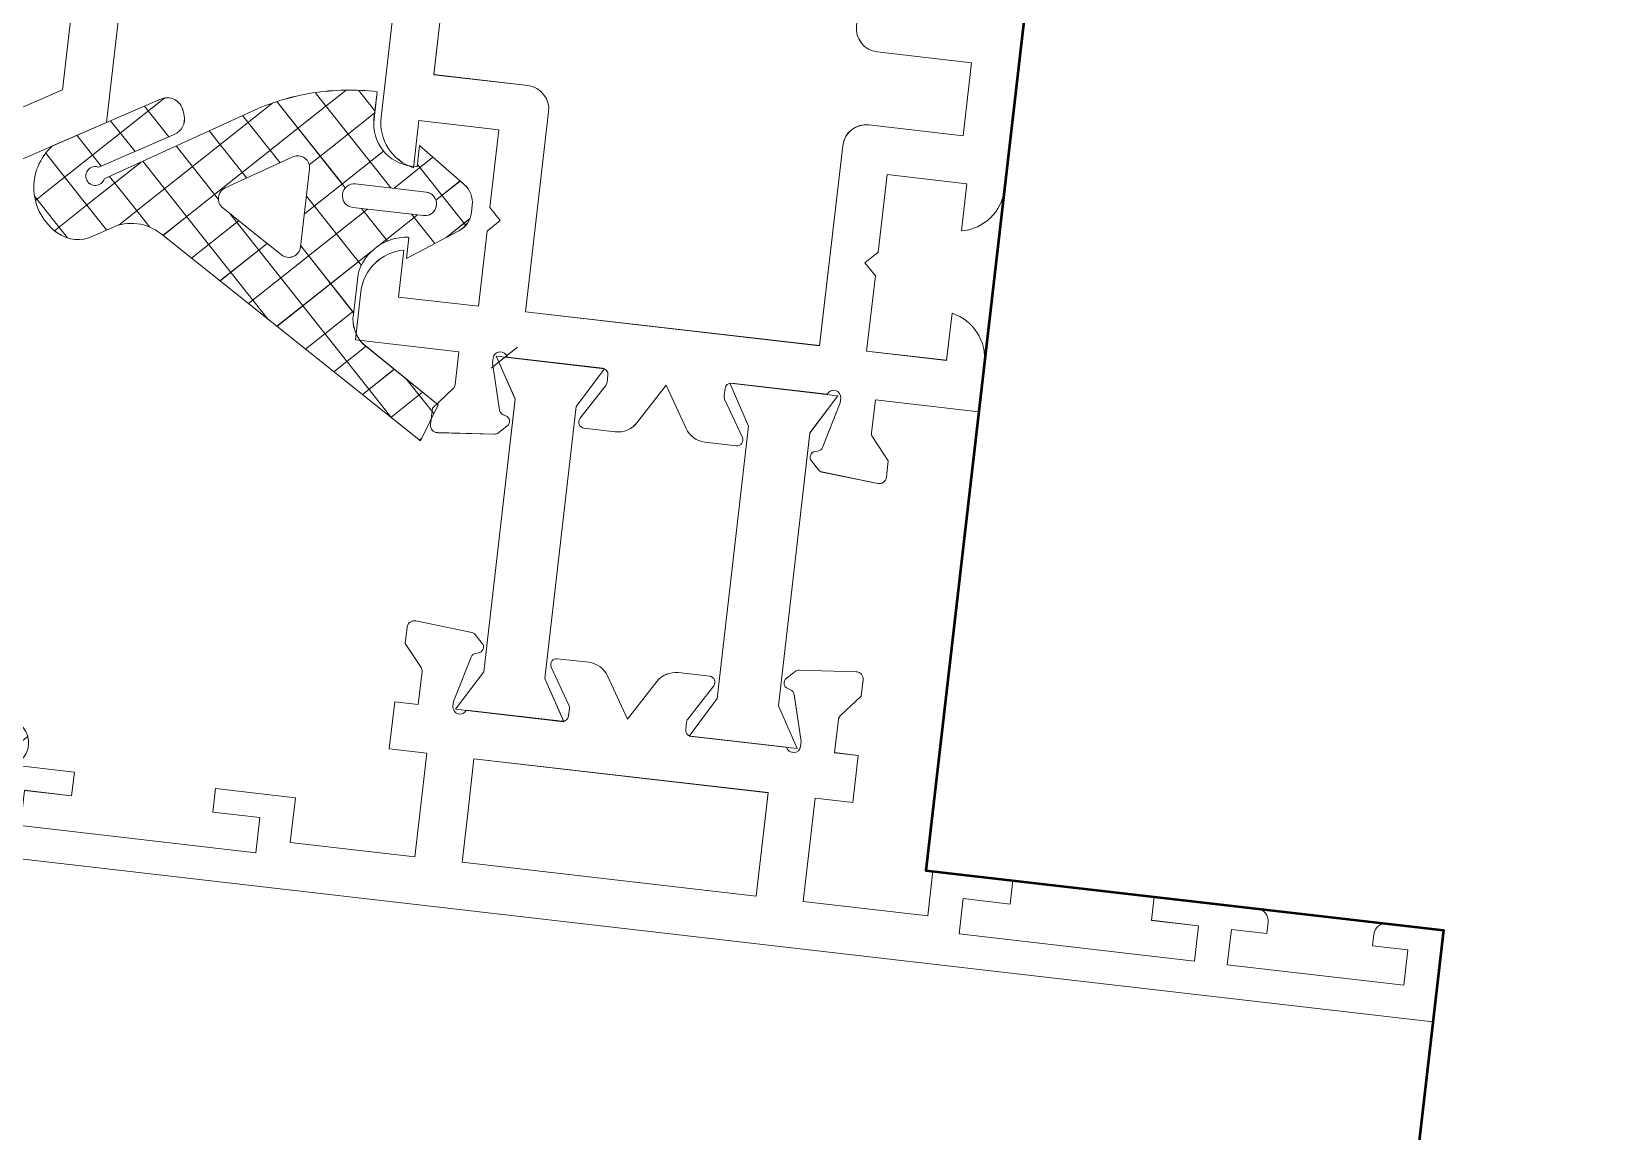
# Model space of a CAD drawing. Header units: millimetres. Extents: x 26282 to 30760, y 1404 to 4574.
# Drawn here: x 29541.65 to 29548.26, y 3466.61 to 3471.26 of the extents above; entities that cross this region are included whole.
import ezdxf

# ---------------------------------------------------------------- set-up
doc = ezdxf.new("R2010")
doc.units = ezdxf.units.MM
doc.header["$LTSCALE"] = 0.25
doc.layers.add('AB-DUV', color=4, linetype='Continuous', lineweight=50)
doc.layers.add('DOĞRAMA', color=30, linetype='Continuous', lineweight=20)

# ---------------------------------------------------------------- blocks, each defined once
blk = doc.blocks.new('CHD60E27', base_point=(-138.6, 7.85))
at = {"color": 1, "linetype": 'Continuous'}
for p, q in [((-80.6, 56.35), (-78.6, 56.35)), ((-115.729976, 50.516652), (-114.729976, 49.516652)), ((-115.729976, 50.516652), (-114.729976, 49.516652)), ((-78.6, 29.85), (-80.6, 29.85)), ((-137.2, 16.75), (-135.7, 16.75)), ((-135.7, 16.75), (-135.7, 15.25))]:
    blk.add_line(p, q, dxfattribs=at)
at = {"color": 40, "linetype": 'Continuous'}
for points in [[(-138.6, 7.85), (-138.6, 78.35), (-134.7, 78.35), (-134.7, 75.95, -0.414213), (-135.199999, 75.45), (-135.7, 75.45), (-135.7, 76.95), (-137.2, 76.95), (-137.2, 69.45), (-135.7, 69.45), (-135.7, 70.95), (-135.2, 70.95, -0.414213), (-134.699999, 70.45), (-134.7, 66.05), (-135.7, 66.05), (-135.7, 68.05), (-137.2, 68.05), (-137.2, 58.05), (-135.7, 58.05), (-135.7, 60.05), (-134.7, 60.05), (-134.7, 56.65), (-136.6, 56.65), (-136.6, 51.35), (-134.4, 51.35), (-132.2, 51.35), (-132.2, 52.95), (-130.2, 52.95), (-130.2, 51.95), (-128.790992, 51.95, 0.176327), (-128.630295, 52.008489), (-127.7, 52.789099), (-127, 52.789099, -0.43976), (-126.701142, 52.462953), (-126.911671, 50.056591, -0.176327), (-126.983943, 49.901604), (-127.323223, 49.562323, -0.577351), (-127.741481, 49.674394), (-127.772347, 49.789587, 0.267949), (-127.949124, 49.966363), (-129.9, 50.489099), (-130.1, 50.489099, 0.842899), (-130.2, 49.906257), (-130.2, 45.839099, 0.414213), (-129.949998, 45.589099), (-129.628806, 45.589099, 0.137838), (-129.498553, 45.625711), (-127.980252, 46.552487, -0.585341), (-127.6, 46.339099), (-127.6, 45.002615, -0.261351), (-128.07899, 44.149065), (-129.797634, 43.1), (-128.07899, 42.050935, -0.261351), (-127.6, 41.197385), (-127.6, 39.8609, -0.585341), (-127.980252, 39.647512), (-129.498554, 40.574288, 0.137838), (-129.628807, 40.6109), (-129.95, 40.6109, 0.414213), (-130.199999, 40.360899), (-130.2, 36.293743, 0.842899), (-130.1, 35.710901), (-129.9, 35.7109), (-127.949123, 36.233636, 0.267949), (-127.772347, 36.410413), (-127.741481, 36.525605, -0.577351), (-127.323223, 36.637676), (-126.983943, 36.298396, -0.176327), (-126.911671, 36.143409), (-126.701141, 33.737047, -0.43976), (-127, 33.4109), (-127.7, 33.4109), (-128.630295, 34.191511, 0.176327), (-128.790992, 34.25), (-130.2, 34.25), (-130.2, 33.25), (-132.2, 33.25), (-132.2, 34.85), (-136.6, 34.85), (-136.6, 29.55), (-134.7, 29.55), (-134.7, 26.15), (-135.7, 26.15), (-135.7, 28.15), (-137.2, 28.15), (-137.2, 18.15), (-135.7, 18.15), (-135.7, 20.15), (-134.7, 20.15), (-134.7, 15.75, -0.414213), (-135.199999, 15.25), (-135.7, 15.25), (-135.7, 16.75), (-137.2, 16.75), (-137.2, 9.25), (-135.7, 9.25), (-135.7, 10.75), (-135.2, 10.75, -0.414213), (-134.699999, 10.25), (-134.7, 7.85), (-138.6, 7.85)], [(-78.6, 56.35), (-78.6, 29.85), (-79.6, 29.85), (-80.6, 29.85, -0.414213), (-82.599999, 31.85), (-80.6, 31.85), (-80.6, 34.85), (-89.1, 34.85), (-89.6, 35.35), (-90.1, 34.85), (-98.6, 34.85), (-98.6, 31.85), (-96.6, 31.85, -0.414213), (-98.599999, 29.85), (-105.740408, 29.85, -0.356298), (-107.699999, 31.450001), (-105.7, 31.45), (-105.7, 34.85), (-109, 34.85), (-109.5, 35.35), (-110, 34.85), (-113.2, 34.85), (-113.2, 31.45), (-111.2, 31.45, -0.356298), (-113.159592, 29.85), (-115.2, 29.85), (-115.2, 34.25), (-116.609007, 34.25, 0.176327), (-116.769704, 34.191511), (-117.7, 33.4109), (-118.4, 33.4109, -0.43976), (-118.698859, 33.737047), (-118.488329, 36.143409, -0.176327), (-118.416057, 36.298397), (-118.076776, 36.637677, -0.577351), (-117.658519, 36.525604), (-117.627652, 36.410413, 0.267949), (-117.450876, 36.233636), (-115.5, 35.7109), (-115.3, 35.7109, 0.842899), (-115.2, 36.293744), (-115.2, 40.3609, 0.414213), (-115.45, 40.6109), (-115.771193, 40.6109, 0.137838), (-115.901446, 40.574288), (-117.419747, 39.647512, -0.585341), (-117.799999, 39.8609), (-117.8, 41.197384, -0.261351), (-117.32101, 42.050935), (-115.602366, 43.1), (-117.321009, 44.149064, -0.261351), (-117.8, 45.002615), (-117.8, 46.339099, -0.585341), (-117.419747, 46.552488), (-115.901445, 45.625712, 0.137838), (-115.771193, 45.5891), (-115.45, 45.589099, 0.414213), (-115.199999, 45.8391), (-115.2, 49.906257, 0.842899), (-115.3, 50.489099), (-115.5, 50.489099), (-117.450876, 49.966364, 0.267949), (-117.627653, 49.789587), (-117.658518, 49.674395, -0.577351), (-118.076776, 49.562322), (-118.416057, 49.901603, -0.176327), (-118.488329, 50.056591), (-118.698858, 52.462953, -0.43976), (-118.4, 52.789099), (-117.7, 52.789099), (-116.769704, 52.008489, 0.176327), (-116.609007, 51.95), (-115.2, 51.95), (-115.2, 56.35), (-113.159591, 56.35, -0.356297), (-111.199999, 54.75), (-113.2, 54.75), (-113.2, 51.35), (-110, 51.35), (-109.5, 50.85), (-109, 51.35), (-105.7, 51.35), (-105.7, 54.75), (-107.7, 54.75, -0.356297), (-105.740408, 56.35), (-98.6, 56.35, -0.414213), (-96.599999, 54.350001), (-98.6, 54.35), (-98.6, 51.35), (-90.1, 51.35), (-89.6, 50.85), (-89.1, 51.35), (-80.6, 51.35), (-80.6, 54.35), (-82.6, 54.35, -0.414213), (-80.6, 56.35), (-78.6, 56.35)], [(-80.6, 43.1), (-80.6, 49.35), (-99.6, 49.35, -0.414213), (-100.6, 50.35), (-100.6, 54.35), (-103.7, 54.35), (-103.7, 50.35, -0.414213), (-104.699999, 49.350001), (-113.2, 49.35), (-113.2, 36.85), (-104.7, 36.85, -0.414213), (-103.699999, 35.850001), (-103.7, 31.85), (-100.6, 31.85), (-100.6, 35.85, -0.414213), (-99.6, 36.85), (-80.6, 36.85), (-80.6, 43.1)]]:
    blk.add_lwpolyline(points, format="xyb", close=True, dxfattribs=at)
at = {"color": 4, "linetype": 'Continuous'}
for points in [[(-130.210348, 45.762166), (-128.497348, 46.762166), (-122.710348, 46.762166), (-116.923348, 46.762166), (-115.210348, 45.762166), (-115.210348, 50.362166), (-116.910348, 49.362166), (-122.710348, 49.362166), (-128.510348, 49.362166), (-130.210348, 50.362166), (-130.210348, 45.762166)], [(-128.497348, 39.437833), (-130.210348, 40.437833), (-130.210348, 35.837833), (-128.510348, 36.837833), (-122.710348, 36.837833), (-116.910348, 36.837833), (-115.210348, 35.837833), (-115.210348, 40.437833), (-116.923348, 39.437833), (-122.710348, 39.437833), (-128.497348, 39.437833)]]:
    blk.add_lwpolyline(points, close=True, dxfattribs=at)
at = {"color": 40, "linetype": 'Continuous'}
blk.add_lwpolyline([(-134.4, 49.35), (-136.6, 49.35), (-136.6, 36.85), (-132.2, 36.85), (-132.2, 49.35), (-134.4, 49.35)], close=True, dxfattribs=at)
blk = doc.blocks.new('CHD60E28', base_point=(0, -82.8))
at = {"color": 40, "linetype": 'Continuous'}
blk.add_lwpolyline([(42.5, -65.3), (31.308076, -65.3), (28.71, -60.8)], dxfattribs=at)
blk.add_lwpolyline([(65, -43.55084), (65, -28.301681, 0.414213), (62, -25.301681), (60, -25.30168), (60, -29), (25.4, -29), (25.4, -58.8), (29.864701, -58.8), (32.462777, -63.3), (38, -63.3), (38, -58.8), (65, -58.8), (65, -43.55084)], format="xyb", close=True, dxfattribs=at)
blk = doc.blocks.new('CHD50D23', base_point=(110.983776, 153.85743))
at = {"color": 1, "linetype": 'Continuous'}
for p, q in [((117.791548, 170.671326), (119.381447, 172.261226)), ((119.568875, 171.841832), (119.206204, 172.204502)), ((119.457419, 170.215877), (121.244586, 172.003044)), ((124.138771, 167.271936), (119.568875, 171.841832)), ((119.432791, 169.856596), (118.032092, 171.257294)), ((120.970782, 169.60792), (122.142332, 170.77947)), ((118.315634, 169.074092), (119.457419, 170.215877)), ((121.333881, 167.955505), (119.432791, 169.856596)), ((119.301305, 167.938443), (120.572703, 169.209841)), ((121.747604, 168.263422), (122.91966, 169.435477)), ((119.296707, 167.87136), (118.580823, 168.587243)), ((118.649877, 167.287015), (119.301305, 167.938443)), ((119.145191, 165.661009), (121.37384, 167.889658)), ((124.455498, 162.712568), (119.296707, 167.87136)), ((122.524426, 166.918923), (123.696988, 168.091485)), ((119.160623, 165.886123), (118.364104, 166.682642)), ((120.14134, 164.535837), (122.174977, 166.569474)), ((124.278265, 160.768481), (119.160623, 165.886123)), ((115.348278, 161.864095), (119.145191, 165.661009)), ((119.024539, 163.900887), (117.547506, 165.37792)), ((121.172168, 163.445345), (122.976114, 165.249291)), ((118.528593, 162.275512), (116.730908, 164.073197)), ((118.989078, 163.383575), (119.611946, 164.006444)), ((119.345191, 163.580234), (119.024539, 163.900887)), ((121.973305, 162.125161), (123.777251, 163.929107)), ((111.799457, 156.193954), (118.989078, 163.383575)), ((120.452072, 158.230713), (115.91431, 162.768475)), ((121.603057, 159.633594), (124.527445, 162.557981)), ((118.720503, 157.840961), (115.097712, 161.463753)), ((116.041968, 158.315145), (118.584254, 160.857431)), ((118.064864, 158.216721), (120.705574, 160.857431)), ((121.299351, 159.504754), (119.946674, 160.857431)), ((121.452072, 157.361288), (125.087016, 160.996232)), ((122.788808, 160.136617), (122.034401, 160.891024)), ((125.34237, 159.704376), (124.278265, 160.768481)), ((116.124999, 158.315145), (114.281114, 160.15903)), ((124.529431, 158.395995), (122.788808, 160.136617)), ((121.237452, 159.267988), (121.603057, 159.633594)), ((122.965684, 157.838422), (121.299351, 159.504754)), ((114.691525, 157.627299), (113.464516, 158.854308)), ((124.608099, 158.395995), (125.396213, 159.184109)), ((119.211984, 157.24252), (120.452072, 158.482608)), ((113.865869, 156.331635), (112.647918, 157.549586)), ((120.452072, 156.109392), (118.977527, 157.583937)), ((122.94395, 155.738834), (121.452072, 157.230713)), ((113.040212, 155.035971), (111.83132, 156.244863)), ((119.332913, 155.242129), (120.452072, 156.361288)), ((120.244395, 154.032291), (122.569534, 156.35743)), ((112.193401, 154.466577), (113.52755, 155.800727)), ((122.081038, 154.480426), (121.159141, 155.402323)), ((111.107571, 154.847292), (111.014722, 154.940141)), ((120.547923, 153.892221), (119.627241, 154.812903))]:
    blk.add_line(p, q, dxfattribs=at)
for points in [[(117.942326, 171.103172, -0.229763), (119.601084, 172.311706, -0.229763), (121.577, 171.756923), (124.065182, 167.454881, -0.472021), (123.686104, 166.442525), (123.493312, 166.376425, -0.353954), (122.651853, 166.698377), (120.910699, 169.711911, 2.506605), (120.443837, 169.422198), (123.974866, 163.603459, -0.068514), (125.058809, 161.099606, -0.068514), (125.425814, 158.395994), (124.268132, 158.395995, 0.414213), (122.468133, 156.595995), (122.468132, 156.35743), (123.368132, 156.35743), (121.951762, 154.2919, -0.247171), (121.127035, 153.857431), (120.80923, 153.85743, -0.247171), (119.984502, 154.2919), (118.568132, 156.35743), (119.468132, 156.35743), (119.468132, 156.395995, 0.347266), (117.672353, 158.315146), (115.962865, 158.315145, 0.239382), (114.781982, 157.769249), (112.588983, 154.327878), (110.983776, 154.890697), (118.422358, 166.775718, 0.283277), (118.436838, 168.874362), (117.984154, 169.620334, -0.264505), (117.942326, 171.103172)], [(118.960417, 162.96546), (118.120011, 161.622698, 0.58904), (118.543842, 160.857431), (121.854332, 160.857431, 0.584485), (122.281783, 161.616824), (120.652103, 164.302354, 0.558043), (119.800823, 164.308222), (118.960417, 162.96546)], [(120.952072, 159.35743, 0.414214), (120.452072, 158.85743), (120.452072, 155.85743, 1), (121.452072, 155.85743), (121.452072, 158.85743, 0.414214), (120.952072, 159.35743)]]:
    blk.add_lwpolyline(points, format="xyb", close=True, dxfattribs=at)
blk = doc.blocks.new('CHD40D08', base_point=(-2.21267, -2.905012))
at = {"color": 1, "linetype": 'Continuous'}
for p, q in [((0, 5.969856), (1.319355, 7.289211)), ((0.12533, 6.85077), (0.904473, 6.071627)), ((1.017205, 5.958895), (1.924654, 5.051445)), ((1.069674, 4.91821), (1.934707, 5.783243)), ((-2.21267, 4.946129), (-0.482761, 3.21622)), ((-2.21267, 3.757186), (-1.21267, 4.757186)), ((-0.632316, 3.21622), (0.904473, 4.753009)), ((0, 4.854779), (0.904473, 3.950306)), ((1.129836, 3.724943), (1.8882, 2.96658)), ((1.171493, 2.898708), (1.899747, 3.626962)), ((-2.21267, 2.824809), (-1.333018, 1.945157)), ((-2.21267, 1.635866), (-1.333018, 2.515518)), ((0.166981, 2.566478), (0.904473, 1.828986)), ((0.166982, 1.894197), (0.904473, 2.631688)), ((-2.21267, -0.485455), (-0.510996, 1.216219)), ((-2.21267, 0.703488), (-1.21267, -0.296512)), ((-0.604081, 1.21622), (0.039793, 0.572346)), ((2.045652, -0.469774), (3.706779, 1.191354)), ((3.601991, 1.252788), (3.846916, 1.007863)), ((0.039793, 0.572346), (0.904473, -0.292334)), ((0.061836, -0.332269), (0.904473, 0.510368)), ((2.524604, 0.208855), (3.086884, -0.353425)), ((0, -0.394105), (0.061836, -0.332269)), ((1.646901, -1.034763), (2.284292, -1.672154)), ((-0.000001, -1.509181), (0.092774, -1.601955)), ((0.092774, -1.601955), (1.325459, -2.834641)), ((0.115405, -2.400021), (0.904473, -1.610952))]:
    blk.add_line(p, q, dxfattribs=at)
for points in [[(3.56458, 1.274721), (3.853054, 1.105598), (3.839039, 0.882431), (2.197611, -1.814579), (1.801975, -2.439764, -0.413949), (0.422965, -2.750501, -0.119976), (0.112064, -2.393627, -0.119976), (-0.000001, -1.93378), (0, 0), (-1.21267, 0), (-1.21267, -1), (-2.21267, -0.565218), (-2.21267, 5.005452), (-1.21267, 5.396757), (-1.21267, 4.396757), (0, 4.396757), (0, 6.36622, -0.404548), (0.967353, 7.365686, -0.404548), (1.934706, 6.366219), (1.934707, 5.626366), (1.87951, 2.469611), (1.772015, 2.273538), (1.437813, 2.284888), (1.245523, 2.492312), (1.171532, 2.897929), (0.995458, 6.390233, 2.044702), (0.823804, 6.2417), (0.904473, 6.143585), (0.904473, -1.711145), (0.823804, -1.809259, 2.04471), (0.995459, -1.957792), (3.011747, 0.899087), (3.291174, 1.202272), (3.56458, 1.274721)], [(0.020535, 1.362666, 0.198912), (0.166982, 1.71622), (0.166981, 2.71622, 0.414213), (-0.333018, 3.21622), (-0.833018, 3.21622, 0.414213), (-1.333018, 2.71622), (-1.333018, 1.716219, 0.414213), (-0.833018, 1.21622), (-0.333018, 1.216219, 0.198912), (0.020535, 1.362666)]]:
    blk.add_lwpolyline(points, format="xyb", close=True, dxfattribs=at)
blk = doc.blocks.new('A$C3DEF5641')
at = {"layer": 'DOĞRAMA', "color": 163, "xscale": -1, "rotation": 270}
for name, p in [('CHD60E28', (55.833, 51.924)), ('CHD60E27', (13.333, 51.924)), ('CHD50D23', (57.585, 71.395)), ('CHD40D08', (73.585, 53.562))]:
    blk.add_blockref(name, p, dxfattribs=at)
blk = doc.blocks.new('A$C187D15ED')
at = {"layer": 'AB-DUV', "elevation": -134.2241}
blk.add_lwpolyline([(9976.4849, 3275.536), (9975.003, 3262.6902), (9977.1885, 3262.4381), (9976.3782, 3255.4137)], dxfattribs=at)
at = {"layer": 'DOĞRAMA', "color": 163, "xscale": -0.1, "yscale": 0.1, "zscale": 0.1, "rotation": 353.4193271623163}
blk.add_blockref('A$C3DEF5641', (9977.8733, 3256.7396, -134.2241), dxfattribs=at)
blk.add_blockref('A$C3DEF5641', (9977.8733, 3256.7396, -134.2241), dxfattribs=at)

msp = doc.modelspace()

# ---------------------------------------------------------------- block references
at = {"layer": 'AB-DUV', "ltscale": 100}
msp.add_blockref('A$C187D15ED', (19570.4239, 205.0275, 5.1264), dxfattribs=at)

# ---------------------------------------------------------------- next in the draw order: linework, layer by layer
at = {"layer": 'DOĞRAMA', "color": 1, "linetype": 'Continuous'}
for p, q in [((29543.1668, 3470.5996, -129.0977), (29542.8473, 3471.0024, -129.0977)), ((29543.1668, 3470.5996, -129.0977), (29542.8473, 3471.0024, -129.0977)), ((29542.9786, 3471.013, -129.0977), (29542.8607, 3470.9194, -129.0977)), ((29542.9786, 3471.013, -129.0977), (29542.8607, 3470.9194, -129.0977)), ((29543.1002, 3470.925, -129.0977), (29543.0309, 3471.0123, -129.0977)), ((29543.1002, 3470.925, -129.0977), (29543.0309, 3471.0123, -129.0977)), ((29542.213, 3470.9801, -129.0977), (29541.7067, 3470.5785, -129.0977)), ((29542.213, 3470.9801, -129.0977), (29541.7067, 3470.5785, -129.0977)), ((29542.6696, 3470.9593, -129.0977), (29542.098, 3470.506, -129.0977)), ((29542.6696, 3470.9593, -129.0977), (29542.098, 3470.506, -129.0977)), ((29542.2296, 3470.8157, -129.0977), (29542.1266, 3470.9456, -129.0977)), ((29542.2296, 3470.8157, -129.0977), (29542.1266, 3470.9456, -129.0977)), ((29542.9428, 3470.6407, -129.0977), (29542.6858, 3470.9647, -129.0977)), ((29542.9428, 3470.6407, -129.0977), (29542.6858, 3470.9647, -129.0977)), ((29542.0871, 3470.7539, -129.0977), (29541.9841, 3470.8838, -129.0977)), ((29542.0871, 3470.7539, -129.0977), (29541.9841, 3470.8838, -129.0977)), ((29542.8607, 3470.9194, -129.0977), (29542.2937, 3470.4697, -129.0977)), ((29542.8607, 3470.9194, -129.0977), (29542.2937, 3470.4697, -129.0977)), ((29542.6995, 3470.706, -129.0977), (29542.541, 3470.9059, -129.0977)), ((29542.6995, 3470.706, -129.0977), (29542.541, 3470.9059, -129.0977)), ((29543.0993, 3470.9172, -129.0977), (29542.9064, 3470.7642, -129.0977)), ((29543.0993, 3470.9172, -129.0977), (29542.9064, 3470.7642, -129.0977)), ((29541.9447, 3470.6922, -129.0977), (29541.8417, 3470.822, -129.0977)), ((29541.9447, 3470.6922, -129.0977), (29541.8417, 3470.822, -129.0977)), ((29542.5592, 3470.6416, -129.0977), (29542.4006, 3470.8414, -129.0977)), ((29542.5592, 3470.6416, -129.0977), (29542.4006, 3470.8414, -129.0977)), ((29541.8669, 3470.5488, -129.0977), (29541.7099, 3470.7468, -129.0977)), ((29541.8669, 3470.5488, -129.0977), (29541.7099, 3470.7468, -129.0977)), ((29542.439, 3470.5516, -129.0977), (29542.2603, 3470.777, -129.0977)), ((29542.439, 3470.5516, -129.0977), (29542.2603, 3470.777, -129.0977)), ((29542.9064, 3470.7642, -129.0977), (29542.8228, 3470.6979, -129.0977)), ((29542.9064, 3470.7642, -129.0977), (29542.8228, 3470.6979, -129.0977)), ((29543.1367, 3470.7555, -129.0977), (29542.9521, 3470.609, -129.0977)), ((29543.1367, 3470.7555, -129.0977), (29542.9521, 3470.609, -129.0977)), ((29543.3451, 3470.7292, -129.0977), (29543.1798, 3470.5981, -129.0977)), ((29543.3451, 3470.7292, -129.0977), (29543.1798, 3470.5981, -129.0977)), ((29542.113, 3470.7093, -129.0977), (29541.9023, 3470.5422, -129.0977)), ((29542.113, 3470.7093, -129.0977), (29541.9023, 3470.5422, -129.0977)), ((29542.3158, 3470.4656, -129.0977), (29542.12, 3470.7125, -129.0977)), ((29542.3158, 3470.4656, -129.0977), (29542.12, 3470.7125, -129.0977)), ((29543.4836, 3470.4415, -129.0977), (29543.2793, 3470.6991, -129.0977)), ((29543.4836, 3470.4415, -129.0977), (29543.2793, 3470.6991, -129.0977)), ((29542.0914, 3470.5072, -129.0977), (29541.9797, 3470.6481, -129.0977)), ((29542.0914, 3470.5072, -129.0977), (29541.9797, 3470.6481, -129.0977)), ((29542.9521, 3470.609, -129.0977), (29542.8022, 3470.4902, -129.0977)), ((29542.9521, 3470.609, -129.0977), (29542.8022, 3470.4902, -129.0977)), ((29542.9749, 3470.6002, -129.0977), (29542.9428, 3470.6407, -129.0977)), ((29542.9749, 3470.6002, -129.0977), (29542.9428, 3470.6407, -129.0977)), ((29543.4602, 3470.6291, -129.0977), (29543.358, 3470.5481, -129.0977)), ((29543.4602, 3470.6291, -129.0977), (29543.358, 3470.5481, -129.0977)), ((29541.8026, 3470.3885, -129.0977), (29541.6629, 3470.5647, -129.0977)), ((29541.8026, 3470.3885, -129.0977), (29541.6629, 3470.5647, -129.0977)), ((29541.7067, 3470.5785, -129.0977), (29541.6665, 3470.5466, -129.0977)), ((29541.7067, 3470.5785, -129.0977), (29541.6665, 3470.5466, -129.0977)), ((29541.9023, 3470.5422, -129.0977), (29541.7471, 3470.4191, -129.0977)), ((29541.9023, 3470.5422, -129.0977), (29541.7471, 3470.4191, -129.0977)), ((29541.9673, 3470.4223, -129.0977), (29541.8669, 3470.5488, -129.0977)), ((29541.9673, 3470.4223, -129.0977), (29541.8669, 3470.5488, -129.0977)), ((29543.043, 3470.2729, -129.0977), (29542.8109, 3470.5655, -129.0977)), ((29543.043, 3470.2729, -129.0977), (29542.8109, 3470.5655, -129.0977)), ((29542.098, 3470.506, -129.0977), (29542.0187, 3470.4431, -129.0977)), ((29542.098, 3470.506, -129.0977), (29542.0187, 3470.4431, -129.0977)), ((29542.1486, 3470.435, -129.0977), (29542.0914, 3470.5072, -129.0977)), ((29542.1486, 3470.435, -129.0977), (29542.0914, 3470.5072, -129.0977)), ((29542.2937, 3470.4697, -129.0977), (29542.2054, 3470.3997, -129.0977)), ((29542.2937, 3470.4697, -129.0977), (29542.2054, 3470.3997, -129.0977)), ((29542.6495, 3470.0449, -129.0977), (29542.3158, 3470.4656, -129.0977)), ((29542.6495, 3470.0449, -129.0977), (29542.3158, 3470.4656, -129.0977)), ((29542.5403, 3470.424, -129.0977), (29542.4856, 3470.493, -129.0977)), ((29542.5403, 3470.424, -129.0977), (29542.4856, 3470.493, -129.0977)), ((29542.5248, 3470.4616, -129.0977), (29542.4893, 3470.4334, -129.0977)), ((29542.5248, 3470.4616, -129.0977), (29542.4893, 3470.4334, -129.0977)), ((29543.069, 3470.5103, -129.0977), (29542.5662, 3470.1115, -129.0977)), ((29543.069, 3470.5103, -129.0977), (29542.5662, 3470.1115, -129.0977)), ((29543.1529, 3470.3757, -129.0977), (29543.0439, 3470.5131, -129.0977)), ((29543.1529, 3470.3757, -129.0977), (29543.0439, 3470.5131, -129.0977)), ((29543.2797, 3470.4859, -129.0977), (29543.1163, 3470.3564, -129.0977)), ((29543.2797, 3470.4859, -129.0977), (29543.1163, 3470.3564, -129.0977)), ((29543.353, 3470.3648, -129.0977), (29543.2547, 3470.4888, -129.0977)), ((29543.353, 3470.3648, -129.0977), (29543.2547, 3470.4888, -129.0977)), ((29543.501, 3470.4701, -129.0977), (29543.399, 3470.3891, -129.0977)), ((29543.501, 3470.4701, -129.0977), (29543.399, 3470.3891, -129.0977)), ((29542.4893, 3470.4334, -129.0977), (29542.3257, 3470.3036, -129.0977)), ((29542.4893, 3470.4334, -129.0977), (29542.3257, 3470.3036, -129.0977)), ((29543.1721, 3469.6274, -129.0977), (29542.5403, 3470.424, -129.0977)), ((29543.1721, 3469.6274, -129.0977), (29542.5403, 3470.424, -129.0977)), ((29542.6451, 3470.3655, -129.0977), (29542.4459, 3470.2075, -129.0977)), ((29542.6451, 3470.3655, -129.0977), (29542.4459, 3470.2075, -129.0977)), ((29543.0878, 3470.3338, -129.0977), (29542.6864, 3470.0154, -129.0977)), ((29543.0878, 3470.3338, -129.0977), (29542.6864, 3470.0154, -129.0977)), ((29543.01, 3470.0731, -129.0977), (29542.7866, 3470.3548, -129.0977)), ((29543.01, 3470.0731, -129.0977), (29542.7866, 3470.3548, -129.0977)), ((29543.011, 3470.0814, -129.0977), (29542.8067, 3469.9193, -129.0977)), ((29543.011, 3470.0814, -129.0977), (29542.8067, 3469.9193, -129.0977)), ((29543.0629, 3469.9311, -129.0977), (29542.9269, 3469.8232, -129.0977)), ((29543.0629, 3469.9311, -129.0977), (29542.9269, 3469.8232, -129.0977)), ((29543.5913, 3469.8391, -129.0977), (29543.7021, 3469.9269, -129.0977)), ((29543.5913, 3469.8391, -129.0977), (29543.7021, 3469.9269, -129.0977)), ((29543.5913, 3469.8391, -129.0977), (29543.7021, 3469.9269, -129.0977)), ((29543.5913, 3469.8391, -129.0977), (29543.7021, 3469.9269, -129.0977)), ((29543.1821, 3469.8342, -129.0977), (29543.0472, 3469.7272, -129.0977)), ((29543.1821, 3469.8342, -129.0977), (29543.0472, 3469.7272, -129.0977)), ((29543.3014, 3469.7373, -129.0977), (29543.1674, 3469.6311, -129.0977)), ((29543.3014, 3469.7373, -129.0977), (29543.1674, 3469.6311, -129.0977)), ((29543.3482, 3469.6467, -129.0977), (29543.231, 3469.7945, -129.0977)), ((29543.3482, 3469.6467, -129.0977), (29543.231, 3469.7945, -129.0977)), ((29543.298, 3469.5432, -129.0977), (29543.2877, 3469.535, -129.0977)), ((29543.298, 3469.5432, -129.0977), (29543.2877, 3469.535, -129.0977)), ((29546.6997, 3467.3192, -129.0977), (29546.7168, 3467.4683, -129.0977)), ((29546.6997, 3467.3192, -129.0977), (29546.7168, 3467.4683, -129.0977)), ((29546.7168, 3467.4683, -129.0977), (29546.8659, 3467.4511, -129.0977)), ((29546.7168, 3467.4683, -129.0977), (29546.8659, 3467.4511, -129.0977))]:
    msp.add_line(p, q, dxfattribs=at)
at = {"layer": 'DOĞRAMA', "color": 40, "linetype": 'Continuous', "elevation": -129.0977}
for points in [[(29540.1916, 3474.4722), (29538.6767, 3474.647, 0.414213), (29538.3443, 3474.3833), (29538.3214, 3474.1846), (29538.6888, 3474.1423), (29538.2923, 3470.705), (29541.2527, 3470.3635), (29541.3038, 3470.8071), (29541.7806, 3471.0136), (29541.8441, 3471.5637), (29541.397, 3471.6152), (29541.7065, 3474.2974), (29540.1916, 3474.4722)], [(29540.1916, 3474.4722), (29538.6767, 3474.647, 0.414213), (29538.3443, 3474.3833), (29538.3214, 3474.1846), (29538.6888, 3474.1423), (29538.2923, 3470.705), (29541.2527, 3470.3635), (29541.3038, 3470.8071), (29541.7806, 3471.0136), (29541.8441, 3471.5637), (29541.397, 3471.6152), (29541.7065, 3474.2974), (29540.1916, 3474.4722)], [(29544.7307, 3473.2439), (29544.1098, 3473.3156), (29543.892, 3471.4281, -0.414213), (29543.7812, 3471.3402), (29543.3839, 3471.386), (29543.3483, 3471.0781), (29543.7457, 3471.0322, -0.414213), (29543.8336, 3470.9214), (29543.7362, 3470.077), (29544.9779, 3469.9338), (29545.0754, 3470.7782, -0.414213), (29545.1862, 3470.8661), (29545.5835, 3470.8202), (29545.619, 3471.1282), (29545.2217, 3471.174, -0.414213), (29545.1338, 3471.2848), (29545.3515, 3473.1723), (29544.7307, 3473.2439)], [(29544.7307, 3473.2439), (29544.1098, 3473.3156), (29543.892, 3471.4281, -0.414213), (29543.7812, 3471.3402), (29543.3839, 3471.386), (29543.3483, 3471.0781), (29543.7457, 3471.0322, -0.414213), (29543.8336, 3470.9214), (29543.7362, 3470.077), (29544.9779, 3469.9338), (29545.0754, 3470.7782, -0.414213), (29545.1862, 3470.8661), (29545.5835, 3470.8202), (29545.619, 3471.1282), (29545.2217, 3471.174, -0.414213), (29545.1338, 3471.2848), (29545.3515, 3473.1723), (29544.7307, 3473.2439)]]:
    msp.add_lwpolyline(points, format="xyb", close=True, dxfattribs=at)
for points in [[(29542.0943, 3471.9878), (29541.9661, 3470.876), (29541.4893, 3470.6694)], [(29542.0943, 3471.9878), (29541.9661, 3470.876), (29541.4893, 3470.6694)], [(29541.3937, 3468.183), (29541.8308, 3468.1326), (29541.8193, 3468.0332), (29541.6206, 3468.0562)], [(29541.3937, 3468.183), (29541.8308, 3468.1326), (29541.8193, 3468.0332), (29541.6206, 3468.0562)]]:
    msp.add_lwpolyline(points, dxfattribs=at)
for points in [[(29545.8407, 3471.3039), (29545.7588, 3470.5946, -0.356298), (29545.5774, 3470.4183), (29545.6003, 3470.6169), (29545.2626, 3470.6559), (29545.2248, 3470.3281), (29545.1694, 3470.2841), (29545.2133, 3470.2287), (29545.1766, 3469.9109), (29545.5144, 3469.8719), (29545.5373, 3470.0706, -0.356298), (29545.6738, 3469.8576), (29545.6504, 3469.6549), (29545.2133, 3469.7053), (29545.1972, 3469.5653, 0.176327), (29545.2011, 3469.5487), (29545.268, 3469.4473), (29545.26, 3469.3778, -0.43976), (29545.2242, 3469.3518), (29544.9875, 3469.4003, -0.176327), (29544.973, 3469.4093), (29544.9431, 3469.4469, -0.577351), (29544.9591, 3469.4871), (29544.9709, 3469.4889, 0.267949), (29544.9905, 3469.5044), (29545.0647, 3469.6922), (29545.067, 3469.7121, 0.842899), (29545.0103, 3469.7287), (29544.6062, 3469.7753, 0.414213), (29544.5785, 3469.7534), (29544.5749, 3469.7215, 0.137838), (29544.577, 3469.7081), (29544.6517, 3469.5466, -0.585341), (29544.6261, 3469.5113), (29544.4934, 3469.5266, -0.261351), (29544.414, 3469.584), (29544.3295, 3469.7667), (29544.2056, 3469.608, -0.261351), (29544.1153, 3469.5702), (29543.9826, 3469.5856, -0.585341), (29543.9657, 3469.6258), (29544.0752, 3469.766, 0.137838), (29544.0803, 3469.7785), (29544.084, 3469.8104, 0.414213), (29544.062, 3469.8381), (29543.658, 3469.8847, 0.842899), (29543.599, 3469.8815), (29543.5967, 3469.8616), (29543.6262, 3469.6618, 0.267949), (29543.6418, 3469.6422), (29543.6529, 3469.6378, -0.577351), (29543.6592, 3469.595), (29543.6216, 3469.5652, -0.176327), (29543.6054, 3469.5598), (29543.3639, 3469.5664, -0.43976), (29543.3349, 3469.5999), (29543.343, 3469.6694), (29543.4312, 3469.7529, 0.176327), (29543.4388, 3469.7682), (29543.455, 3469.9081), (29543.0179, 3469.9586), (29543.0413, 3470.1613, -0.356297), (29543.2227, 3470.3376), (29543.1997, 3470.1389), (29543.5375, 3470.0999), (29543.5742, 3470.4178), (29543.6296, 3470.4618), (29543.5856, 3470.5172), (29543.6234, 3470.845), (29543.2857, 3470.884), (29543.2628, 3470.6853, -0.356297), (29543.1263, 3470.8983), (29543.2081, 3471.6076, -0.414213)], [(29545.8407, 3471.3039), (29545.7588, 3470.5946, -0.356298), (29545.5774, 3470.4183), (29545.6003, 3470.6169), (29545.2626, 3470.6559), (29545.2248, 3470.3281), (29545.1694, 3470.2841), (29545.2133, 3470.2287), (29545.1766, 3469.9109), (29545.5144, 3469.8719), (29545.5373, 3470.0706, -0.356298), (29545.6738, 3469.8576), (29545.6504, 3469.6549), (29545.2133, 3469.7053), (29545.1972, 3469.5653, 0.176327), (29545.2011, 3469.5487), (29545.268, 3469.4473), (29545.26, 3469.3778, -0.43976), (29545.2242, 3469.3518), (29544.9875, 3469.4003, -0.176327), (29544.973, 3469.4093), (29544.9431, 3469.4469, -0.577351), (29544.9591, 3469.4871), (29544.9709, 3469.4889, 0.267949), (29544.9905, 3469.5044), (29545.0647, 3469.6922), (29545.067, 3469.7121, 0.842899), (29545.0103, 3469.7287), (29544.6062, 3469.7753, 0.414213), (29544.5785, 3469.7534), (29544.5749, 3469.7215, 0.137838), (29544.577, 3469.7081), (29544.6517, 3469.5466, -0.585341), (29544.6261, 3469.5113), (29544.4934, 3469.5266, -0.261351), (29544.414, 3469.584), (29544.3295, 3469.7667), (29544.2056, 3469.608, -0.261351), (29544.1153, 3469.5702), (29543.9826, 3469.5856, -0.585341), (29543.9657, 3469.6258), (29544.0752, 3469.766, 0.137838), (29544.0803, 3469.7785), (29544.084, 3469.8104, 0.414213), (29544.062, 3469.8381), (29543.658, 3469.8847, 0.842899), (29543.599, 3469.8815), (29543.5967, 3469.8616), (29543.6262, 3469.6618, 0.267949), (29543.6418, 3469.6422), (29543.6529, 3469.6378, -0.577351), (29543.6592, 3469.595), (29543.6216, 3469.5652, -0.176327), (29543.6054, 3469.5598), (29543.3639, 3469.5664, -0.43976), (29543.3349, 3469.5999), (29543.343, 3469.6694), (29543.4312, 3469.7529, 0.176327), (29543.4388, 3469.7682), (29543.455, 3469.9081), (29543.0179, 3469.9586), (29543.0413, 3470.1613, -0.356297), (29543.2227, 3470.3376), (29543.1997, 3470.1389), (29543.5375, 3470.0999), (29543.5742, 3470.4178), (29543.6296, 3470.4618), (29543.5856, 3470.5172), (29543.6234, 3470.845), (29543.2857, 3470.884), (29543.2628, 3470.6853, -0.356297), (29543.1263, 3470.8983), (29543.2081, 3471.6076, -0.414213)], [(29541.6035, 3467.9071), (29542.5969, 3467.7925), (29542.6141, 3467.9416), (29542.4154, 3467.9645), (29542.4268, 3468.0638), (29542.7646, 3468.0249), (29542.7428, 3467.8361), (29543.2693, 3467.7754), (29543.2945, 3467.9939), (29543.3198, 3468.2125), (29543.1608, 3468.2308), (29543.1837, 3468.4295), (29543.2831, 3468.418), (29543.2992, 3468.558, 0.176327), (29543.2952, 3468.5746), (29543.2284, 3468.676), (29543.2364, 3468.7455, -0.43976), (29543.2722, 3468.7715), (29543.5088, 3468.723, -0.176327), (29543.5234, 3468.714), (29543.5532, 3468.6764, -0.577351), (29543.5373, 3468.6362), (29543.5255, 3468.6344, 0.267949), (29543.5059, 3468.6189), (29543.4316, 3468.4311), (29543.4293, 3468.4112, 0.842899), (29543.4861, 3468.3946), (29543.8901, 3468.348, 0.414213), (29543.9178, 3468.37), (29543.9215, 3468.4019, 0.137838), (29543.9194, 3468.4152), (29543.8447, 3468.5767, -0.585341), (29543.8703, 3468.612), (29544.003, 3468.5967, -0.261351), (29544.0823, 3468.5393), (29544.1668, 3468.3566), (29544.2908, 3468.5153, -0.261351), (29544.381, 3468.5531), (29544.5138, 3468.5378, -0.585341), (29544.5307, 3468.4975), (29544.4212, 3468.3573, 0.137838), (29544.4161, 3468.3448), (29544.4124, 3468.3129, 0.414213), (29544.4343, 3468.2852), (29544.8384, 3468.2386, 0.842899), (29544.8974, 3468.2419), (29544.8997, 3468.2617), (29544.8701, 3468.4615, 0.267949), (29544.8546, 3468.4811), (29544.8435, 3468.4855, -0.577351), (29544.8372, 3468.5283), (29544.8748, 3468.5581, -0.176327), (29544.891, 3468.5635), (29545.1325, 3468.5569, -0.43976), (29545.1614, 3468.5235), (29545.1534, 3468.4539), (29545.0652, 3468.3704, 0.176327), (29545.0576, 3468.3552), (29545.0414, 3468.2152), (29545.1407, 3468.2037), (29545.1178, 3468.005), (29544.9589, 3468.0234), (29544.9085, 3467.5863), (29545.435, 3467.5255), (29545.4567, 3467.7143), (29545.7945, 3467.6753), (29545.783, 3467.576), (29545.5844, 3467.5989), (29545.5672, 3467.4499), (29546.5606, 3467.3353), (29546.5778, 3467.4843), (29546.3791, 3467.5072), (29546.3905, 3467.6066), (29546.8276, 3467.5561, -0.414213), (29546.8716, 3467.5007), (29546.8659, 3467.4511), (29546.7168, 3467.4683), (29546.6997, 3467.3192), (29547.4447, 3467.2333), (29547.4619, 3467.3823), (29547.3129, 3467.3995), (29547.3186, 3467.4492, -0.414213), (29547.374, 3467.4931), (29547.6124, 3467.4656), (29547.5677, 3467.0782), (29547.5677, 3467.0782), (29540.5642, 3467.8861)], [(29541.6035, 3467.9071), (29542.5969, 3467.7925), (29542.6141, 3467.9416), (29542.4154, 3467.9645), (29542.4268, 3468.0638), (29542.7646, 3468.0249), (29542.7428, 3467.8361), (29543.2693, 3467.7754), (29543.2945, 3467.9939), (29543.3198, 3468.2125), (29543.1608, 3468.2308), (29543.1837, 3468.4295), (29543.2831, 3468.418), (29543.2992, 3468.558, 0.176327), (29543.2952, 3468.5746), (29543.2284, 3468.676), (29543.2364, 3468.7455, -0.43976), (29543.2722, 3468.7715), (29543.5088, 3468.723, -0.176327), (29543.5234, 3468.714), (29543.5532, 3468.6764, -0.577351), (29543.5373, 3468.6362), (29543.5255, 3468.6344, 0.267949), (29543.5059, 3468.6189), (29543.4316, 3468.4311), (29543.4293, 3468.4112, 0.842899), (29543.4861, 3468.3946), (29543.8901, 3468.348, 0.414213), (29543.9178, 3468.37), (29543.9215, 3468.4019, 0.137838), (29543.9194, 3468.4152), (29543.8447, 3468.5767, -0.585341), (29543.8703, 3468.612), (29544.003, 3468.5967, -0.261351), (29544.0823, 3468.5393), (29544.1668, 3468.3566), (29544.2908, 3468.5153, -0.261351), (29544.381, 3468.5531), (29544.5138, 3468.5378, -0.585341), (29544.5307, 3468.4975), (29544.4212, 3468.3573, 0.137838), (29544.4161, 3468.3448), (29544.4124, 3468.3129, 0.414213), (29544.4343, 3468.2852), (29544.8384, 3468.2386, 0.842899), (29544.8974, 3468.2419), (29544.8997, 3468.2617), (29544.8701, 3468.4615, 0.267949), (29544.8546, 3468.4811), (29544.8435, 3468.4855, -0.577351), (29544.8372, 3468.5283), (29544.8748, 3468.5581, -0.176327), (29544.891, 3468.5635), (29545.1325, 3468.5569, -0.43976), (29545.1614, 3468.5235), (29545.1534, 3468.4539), (29545.0652, 3468.3704, 0.176327), (29545.0576, 3468.3552), (29545.0414, 3468.2152), (29545.1407, 3468.2037), (29545.1178, 3468.005), (29544.9589, 3468.0234), (29544.9085, 3467.5863), (29545.435, 3467.5255), (29545.4567, 3467.7143), (29545.7945, 3467.6753), (29545.783, 3467.576), (29545.5844, 3467.5989), (29545.5672, 3467.4499), (29546.5606, 3467.3353), (29546.5778, 3467.4843), (29546.3791, 3467.5072), (29546.3905, 3467.6066), (29546.8276, 3467.5561, -0.414213), (29546.8716, 3467.5007), (29546.8659, 3467.4511), (29546.7168, 3467.4683), (29546.6997, 3467.3192), (29547.4447, 3467.2333), (29547.4619, 3467.3823), (29547.3129, 3467.3995), (29547.3186, 3467.4492, -0.414213), (29547.374, 3467.4931), (29547.6124, 3467.4656), (29547.5677, 3467.0782), (29547.5677, 3467.0782), (29540.5642, 3467.8861)]]:
    msp.add_lwpolyline(points, format="xyb", dxfattribs=at)
at = {"layer": 'DOĞRAMA', "color": 1, "linetype": 'Continuous', "elevation": -129.0977}
for points in [[(29541.7614, 3470.4085, -0.229763), (29541.6604, 3470.5871, -0.229763), (29541.7381, 3470.777), (29542.194, 3470.9749, -0.472021), (29542.2902, 3470.9256), (29542.2946, 3470.9057, -0.353954), (29542.253, 3470.8258), (29541.9337, 3470.6874, 2.506605), (29541.9571, 3470.6377), (29542.5756, 3470.9218, -0.068514), (29542.8367, 3471.0008, -0.068514), (29543.1095, 3471.0062), (29543.0963, 3470.8912, 0.414213), (29543.2544, 3470.6918), (29543.2781, 3470.6891), (29543.2885, 3470.7785), (29543.4774, 3470.6141, -0.247171), (29543.5111, 3470.5272), (29543.5075, 3470.4956, -0.247171), (29543.4549, 3470.4187), (29543.2335, 3470.3016), (29543.2438, 3470.391), (29543.2399, 3470.3915, 0.347266), (29543.0287, 3470.2351), (29543.0091, 3470.0653, 0.239382), (29543.0498, 3469.9417), (29543.3665, 3469.6844), (29543.2922, 3469.5314), (29542.1968, 3470.4065, 0.283277), (29541.9885, 3470.432), (29541.9092, 3470.3956, -0.264505), (29541.7614, 3470.4085)], [(29541.7614, 3470.4085, -0.229763), (29541.6604, 3470.5871, -0.229763), (29541.7381, 3470.777), (29542.194, 3470.9749, -0.472021), (29542.2902, 3470.9256), (29542.2946, 3470.9057, -0.353954), (29542.253, 3470.8258), (29541.9337, 3470.6874, 2.506605), (29541.9571, 3470.6377), (29542.5756, 3470.9218, -0.068514), (29542.8367, 3471.0008, -0.068514), (29543.1095, 3471.0062), (29543.0963, 3470.8912, 0.414213), (29543.2544, 3470.6918), (29543.2781, 3470.6891), (29543.2885, 3470.7785), (29543.4774, 3470.6141, -0.247171), (29543.5111, 3470.5272), (29543.5075, 3470.4956, -0.247171), (29543.4549, 3470.4187), (29543.2335, 3470.3016), (29543.2438, 3470.391), (29543.2399, 3470.3915, 0.347266), (29543.0287, 3470.2351), (29543.0091, 3470.0653, 0.239382), (29543.0498, 3469.9417), (29543.3665, 3469.6844), (29543.2922, 3469.5314), (29542.1968, 3470.4065, 0.283277), (29541.9885, 3470.432), (29541.9092, 3470.3956, -0.264505), (29541.7614, 3470.4085)], [(29542.5815, 3470.4163), (29542.7053, 3470.3175, 0.58904), (29542.7861, 3470.3508), (29542.8241, 3470.6797, 0.584485), (29542.7535, 3470.7308), (29542.4681, 3470.5997, 0.558043), (29542.4577, 3470.5152), (29542.5815, 3470.4163)], [(29542.5815, 3470.4163), (29542.7053, 3470.3175, 0.58904), (29542.7861, 3470.3508), (29542.8241, 3470.6797, 0.584485), (29542.7535, 3470.7308), (29542.4681, 3470.5997, 0.558043), (29542.4577, 3470.5152), (29542.5815, 3470.4163)], [(29542.9628, 3470.5728, 0.414214), (29543.0067, 3470.5174), (29543.3047, 3470.4831, 1), (29543.3162, 3470.5824), (29543.0182, 3470.6168, 0.414214), (29542.9628, 3470.5728)], [(29542.9628, 3470.5728, 0.414214), (29543.0067, 3470.5174), (29543.3047, 3470.4831, 1), (29543.3162, 3470.5824), (29543.0182, 3470.6168, 0.414214), (29542.9628, 3470.5728)]]:
    msp.add_lwpolyline(points, format="xyb", close=True, dxfattribs=at)
at = {"layer": 'DOĞRAMA', "color": 4, "linetype": 'Continuous', "elevation": -129.0977}
for points in [[(29543.8977, 3468.3461), (29543.8179, 3468.5277), (29543.8843, 3469.1026), (29543.9506, 3469.6775), (29544.0696, 3469.8362), (29543.6126, 3469.8889), (29543.6924, 3469.7086), (29543.626, 3469.1324), (29543.5595, 3468.5562), (29543.4407, 3468.3988), (29543.8977, 3468.3461)], [(29543.8977, 3468.3461), (29543.8179, 3468.5277), (29543.8843, 3469.1026), (29543.9506, 3469.6775), (29544.0696, 3469.8362), (29543.6126, 3469.8889), (29543.6924, 3469.7086), (29543.626, 3469.1324), (29543.5595, 3468.5562), (29543.4407, 3468.3988), (29543.8977, 3468.3461)], [(29544.5456, 3468.4438), (29544.4266, 3468.2851), (29544.8836, 3468.2323), (29544.8037, 3468.4127), (29544.8702, 3468.9889), (29544.9366, 3469.565), (29545.0555, 3469.7225), (29544.5985, 3469.7752), (29544.6782, 3469.5936), (29544.6119, 3469.0187), (29544.5456, 3468.4438)], [(29544.5456, 3468.4438), (29544.4266, 3468.2851), (29544.8836, 3468.2323), (29544.8037, 3468.4127), (29544.8702, 3468.9889), (29544.9366, 3469.565), (29545.0555, 3469.7225), (29544.5985, 3469.7752), (29544.6782, 3469.5936), (29544.6119, 3469.0187), (29544.5456, 3468.4438)]]:
    msp.add_lwpolyline(points, close=True, dxfattribs=at)
at = {"layer": 'DOĞRAMA', "color": 40, "linetype": 'Continuous', "elevation": -129.0977}
msp.add_lwpolyline([(29543.4932, 3467.971), (29543.468, 3467.7524), (29544.7098, 3467.6092), (29544.7602, 3468.0463), (29543.5184, 3468.1895), (29543.4932, 3467.971)], close=True, dxfattribs=at)
msp.add_lwpolyline([(29543.4932, 3467.971), (29543.468, 3467.7524), (29544.7098, 3467.6092), (29544.7602, 3468.0463), (29543.5184, 3468.1895), (29543.4932, 3467.971)], close=True, dxfattribs=at)

doc.saveas('drawing.dxf')
